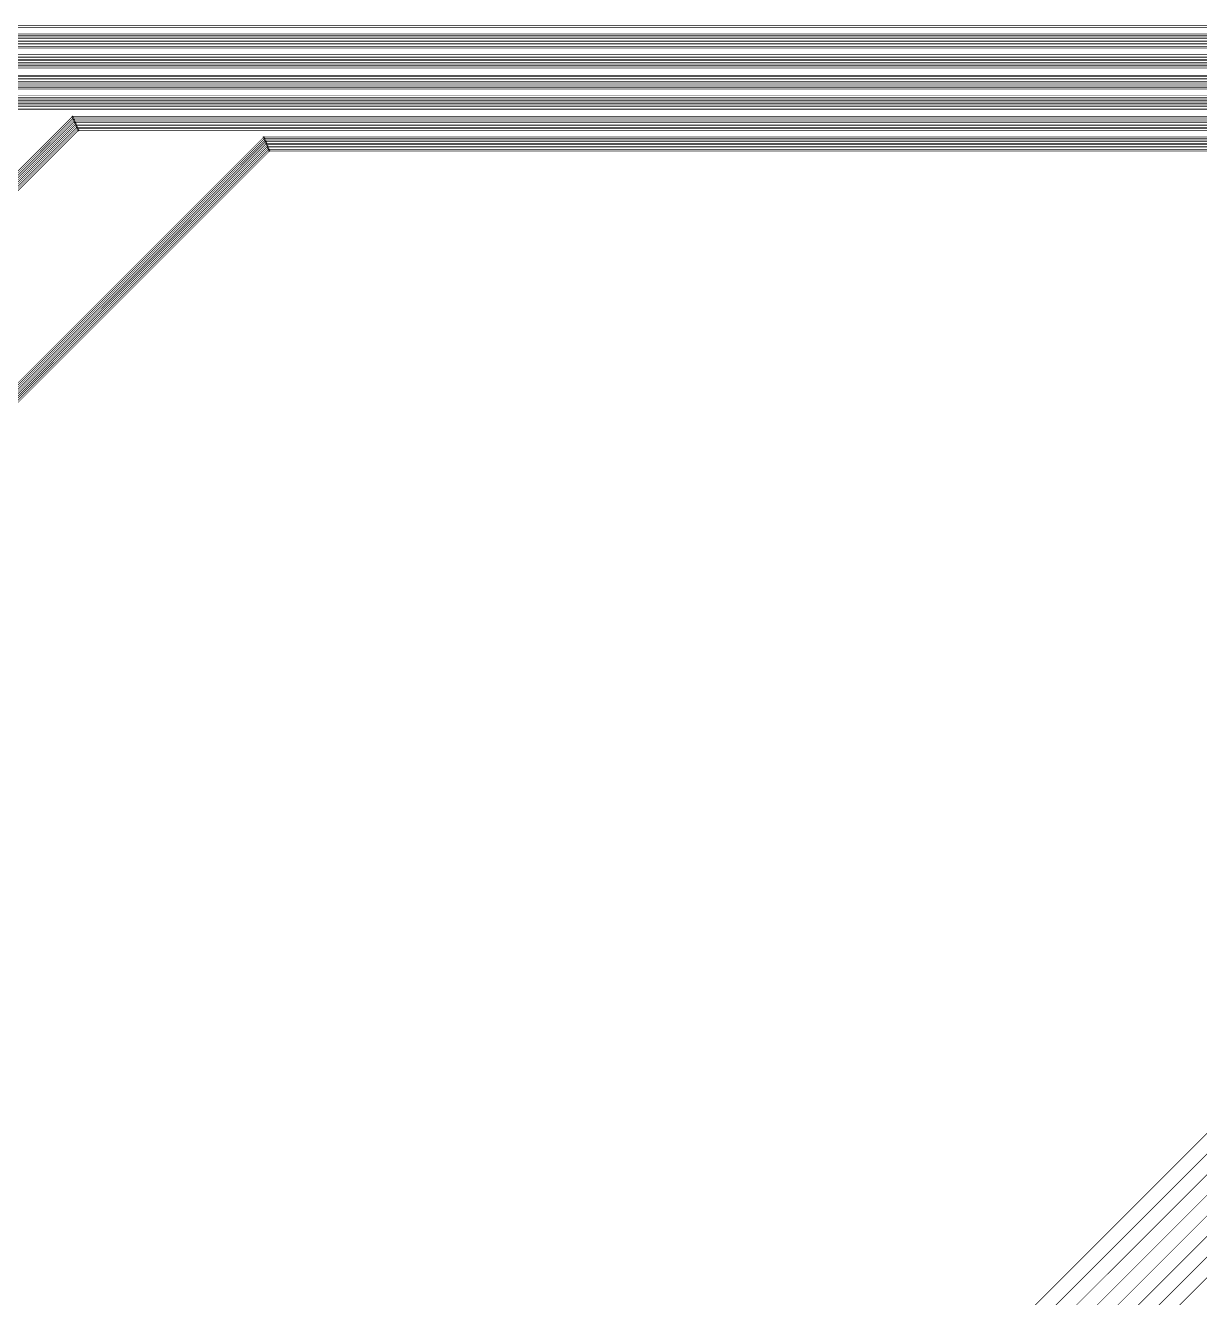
# Model space of a CAD drawing. Extents: x -22715 to 22715, y -22715 to 22715.
# Drawn here: x -11437 to -5741, y -10102 to -3928 of the extents above; entities that cross this region are included whole.
import ezdxf

# ---------------------------------------------------------------- set-up
doc = ezdxf.new("R2010")
doc.units = 0
doc.layers.add('L0D0_0', color=2, linetype='CONTINUOUS')

msp = doc.modelspace()

# ---------------------------------------------------------------- linework, layer by layer
at = {"layer": 'L0D0_0', "const_width": 3}
for points in [[(-21730, -3930), (-230, -3930)], [(-21537.5, -3937.5), (-137.5, -3937.5)], [(-14700.5, -3970), (-970, -3970)], [(-14697.4, -3977.5), (-877.5, -3977.5)], [(-14694.2, -3985), (-785, -3985)], [(-14691.1, -3992.5), (-692.5, -3992.5)], [(-14688, -4000), (-600, -4000)], [(-14684.9, -4007.5), (-507.5, -4007.5)], [(-14681.8, -4015), (-415, -4015)], [(-14678.7, -4022.5), (-322.5, -4022.5)], [(-14675.6, -4030), (-230, -4030)], [(-14672.5, -4037.5), (-137.5, -4037.5)], [(-13890.5, -4070), (-970, -4070)], [(-13887.4, -4077.5), (-877.5, -4077.5)], [(-13884.2, -4085), (-785, -4085)], [(-13881.1, -4092.5), (-692.5, -4092.5)], [(-13878, -4100), (-600, -4100)], [(-13874.9, -4107.5), (-507.5, -4107.5)], [(-13871.8, -4115), (-415, -4115)], [(-13868.7, -4122.5), (-322.5, -4122.5)], [(-13865.6, -4130), (-230, -4130)], [(-13862.5, -4137.5), (-137.5, -4137.5)], [(-13005.5, -4170), (-970, -4170)], [(-13002.4, -4177.5), (-877.5, -4177.5)], [(-12999.3, -4185), (-785, -4185)], [(-12996.1, -4192.5), (-692.5, -4192.5)], [(-12993, -4200), (-600, -4200)], [(-12989.9, -4207.5), (-507.5, -4207.5)], [(-12986.8, -4215), (-415, -4215)], [(-12983.7, -4222.5), (-322.5, -4222.5)], [(-12980.6, -4230), (-230, -4230)], [(-12977.5, -4237.5), (-137.5, -4237.5)], [(-12165.5, -4270), (-970, -4270)], [(-12162.4, -4277.5), (-877.5, -4277.5)], [(-12159.3, -4285), (-785, -4285)], [(-12156.1, -4292.5), (-692.5, -4292.5)], [(-12153, -4300), (-600, -4300)], [(-12149.9, -4307.5), (-507.5, -4307.5)], [(-12146.8, -4315), (-415, -4315)], [(-12143.7, -4322.5), (-322.5, -4322.5)], [(-19527.4, -12700), (-11204.9, -4377.5)], [(-19338, -12500), (-11208, -4370)], [(-12140.6, -4330), (-230, -4330)], [(-12137.5, -4337.5), (-137.5, -4337.5)], [(-11208, -4370), (-970, -4370)], [(-11204.9, -4377.5), (-877.5, -4377.5)], [(-21042.5, -14300), (-11180, -4437.5)], [(-20853.1, -14100), (-11183.1, -4430)], [(-20663.7, -13900), (-11186.2, -4422.5)], [(-20474.3, -13700), (-11189.3, -4415)], [(-20284.9, -13500), (-11192.4, -4407.5)], [(-20095.5, -13300), (-11195.5, -4400)], [(-19906.1, -13100), (-11198.6, -4392.5)], [(-19716.7, -12900), (-11201.7, -4385)], [(-11201.7, -4385), (-785, -4385)], [(-11198.6, -4392.5), (-692.5, -4392.5)], [(-11195.5, -4400), (-600, -4400)], [(-11192.4, -4407.5), (-507.5, -4407.5)], [(-11189.3, -4415), (-415, -4415)], [(-11186.2, -4422.5), (-322.5, -4422.5)], [(-11183.1, -4430), (-230, -4430)], [(-11180, -4437.5), (-137.5, -4437.5)], [(-21257.4, -15500), (-10264.9, -4507.5)], [(-21068, -15300), (-10268, -4500)], [(-20878.6, -15100), (-10271.1, -4492.5)], [(-20689.3, -14900), (-10274.2, -4485)], [(-20499.9, -14700), (-10277.4, -4477.5)], [(-20310.5, -14500), (-10280.5, -4470)], [(-10280.5, -4470), (-970, -4470)], [(-10277.4, -4477.5), (-877.5, -4477.5)], [(-10274.2, -4485), (-785, -4485)], [(-10271.1, -4492.5), (-692.5, -4492.5)], [(-10268, -4500), (-600, -4500)], [(-10264.9, -4507.5), (-507.5, -4507.5)], [(-21825.6, -16100), (-10255.6, -4530)], [(-21690, -15975), (-10252.5, -4537.5)], [(-21636.2, -15900), (-10258.7, -4522.5)], [(-21446.8, -15700), (-10261.8, -4515)], [(-13215, -17515), (-250, -4550)], [(-13215, -17415), (-350, -4550)], [(-13215, -17315), (-450, -4550)], [(-13215, -17215), (-550, -4550)], [(-13215, -17115), (-650, -4550)], [(-13215, -17015), (-750, -4550)], [(-13215, -16915), (-850, -4550)], [(-13215, -16815), (-950, -4550)], [(-10261.8, -4515), (-415, -4515)], [(-10258.7, -4522.5), (-322.5, -4522.5)], [(-10255.6, -4530), (-230, -4530)], [(-10252.5, -4537.5), (-137.5, -4537.5)]]:
    msp.add_lwpolyline(points, dxfattribs=at)
at = {"layer": 'L0D0_0'}
for points in [[(-11208, -4371.7), (-11209.4, -4370.8), (-11209.4, -4369.2), (-11208, -4368.3), (-11206.5, -4369.2), (-11206.5, -4370.8)], [(-11208, -4371.7), (-11209.4, -4370.8), (-11209.4, -4369.2), (-11208, -4368.3), (-11206.5, -4369.2), (-11206.5, -4370.8)], [(-11204.9, -4379.2), (-11206.3, -4378.3), (-11206.3, -4376.7), (-11204.9, -4375.8), (-11203.4, -4376.7), (-11203.4, -4378.3)], [(-11204.9, -4379.2), (-11206.3, -4378.3), (-11206.3, -4376.7), (-11204.9, -4375.8), (-11203.4, -4376.7), (-11203.4, -4378.3)], [(-11201.7, -4386.7), (-11203.2, -4385.8), (-11203.2, -4384.2), (-11201.7, -4383.3), (-11200.3, -4384.2), (-11200.3, -4385.8)], [(-11201.7, -4386.7), (-11203.2, -4385.8), (-11203.2, -4384.2), (-11201.7, -4383.3), (-11200.3, -4384.2), (-11200.3, -4385.8)], [(-11198.6, -4394.2), (-11200.1, -4393.3), (-11200.1, -4391.7), (-11198.6, -4390.8), (-11197.2, -4391.7), (-11197.2, -4393.3)], [(-11198.6, -4394.2), (-11200.1, -4393.3), (-11200.1, -4391.7), (-11198.6, -4390.8), (-11197.2, -4391.7), (-11197.2, -4393.3)], [(-11195.5, -4401.7), (-11197, -4400.8), (-11197, -4399.2), (-11195.5, -4398.3), (-11194.1, -4399.2), (-11194.1, -4400.8)], [(-11195.5, -4401.7), (-11197, -4400.8), (-11197, -4399.2), (-11195.5, -4398.3), (-11194.1, -4399.2), (-11194.1, -4400.8)], [(-11192.4, -4409.2), (-11193.9, -4408.3), (-11193.9, -4406.7), (-11192.4, -4405.8), (-11191, -4406.7), (-11191, -4408.3)], [(-11192.4, -4409.2), (-11193.9, -4408.3), (-11193.9, -4406.7), (-11192.4, -4405.8), (-11191, -4406.7), (-11191, -4408.3)], [(-11189.3, -4416.7), (-11190.8, -4415.8), (-11190.8, -4414.2), (-11189.3, -4413.3), (-11187.9, -4414.2), (-11187.9, -4415.8)], [(-11189.3, -4416.7), (-11190.8, -4415.8), (-11190.8, -4414.2), (-11189.3, -4413.3), (-11187.9, -4414.2), (-11187.9, -4415.8)], [(-11186.2, -4424.2), (-11187.7, -4423.3), (-11187.7, -4421.7), (-11186.2, -4420.8), (-11184.8, -4421.7), (-11184.8, -4423.3)], [(-11186.2, -4424.2), (-11187.7, -4423.3), (-11187.7, -4421.7), (-11186.2, -4420.8), (-11184.8, -4421.7), (-11184.8, -4423.3)], [(-11183.1, -4431.7), (-11184.6, -4430.8), (-11184.6, -4429.2), (-11183.1, -4428.3), (-11181.7, -4429.2), (-11181.7, -4430.8)], [(-11183.1, -4431.7), (-11184.6, -4430.8), (-11184.6, -4429.2), (-11183.1, -4428.3), (-11181.7, -4429.2), (-11181.7, -4430.8)], [(-11180, -4439.2), (-11181.5, -4438.3), (-11181.5, -4436.7), (-11180, -4435.8), (-11178.6, -4436.7), (-11178.6, -4438.3)], [(-11180, -4439.2), (-11181.5, -4438.3), (-11181.5, -4436.7), (-11180, -4435.8), (-11178.6, -4436.7), (-11178.6, -4438.3)], [(-10280.5, -4471.7), (-10281.9, -4470.8), (-10281.9, -4469.2), (-10280.5, -4468.3), (-10279, -4469.2), (-10279, -4470.8)], [(-10280.5, -4471.7), (-10281.9, -4470.8), (-10281.9, -4469.2), (-10280.5, -4468.3), (-10279, -4469.2), (-10279, -4470.8)], [(-10277.4, -4479.2), (-10278.8, -4478.3), (-10278.8, -4476.7), (-10277.4, -4475.8), (-10275.9, -4476.7), (-10275.9, -4478.3)], [(-10277.4, -4479.2), (-10278.8, -4478.3), (-10278.8, -4476.7), (-10277.4, -4475.8), (-10275.9, -4476.7), (-10275.9, -4478.3)], [(-10274.2, -4486.7), (-10275.7, -4485.8), (-10275.7, -4484.2), (-10274.2, -4483.3), (-10272.8, -4484.2), (-10272.8, -4485.8)], [(-10274.2, -4486.7), (-10275.7, -4485.8), (-10275.7, -4484.2), (-10274.2, -4483.3), (-10272.8, -4484.2), (-10272.8, -4485.8)], [(-10271.1, -4494.2), (-10272.6, -4493.3), (-10272.6, -4491.7), (-10271.1, -4490.8), (-10269.7, -4491.7), (-10269.7, -4493.3)], [(-10271.1, -4494.2), (-10272.6, -4493.3), (-10272.6, -4491.7), (-10271.1, -4490.8), (-10269.7, -4491.7), (-10269.7, -4493.3)], [(-10268, -4501.7), (-10269.5, -4500.8), (-10269.5, -4499.2), (-10268, -4498.3), (-10266.6, -4499.2), (-10266.6, -4500.8)], [(-10268, -4501.7), (-10269.5, -4500.8), (-10269.5, -4499.2), (-10268, -4498.3), (-10266.6, -4499.2), (-10266.6, -4500.8)], [(-10264.9, -4509.2), (-10266.4, -4508.3), (-10266.4, -4506.7), (-10264.9, -4505.8), (-10263.5, -4506.7), (-10263.5, -4508.3)], [(-10264.9, -4509.2), (-10266.4, -4508.3), (-10266.4, -4506.7), (-10264.9, -4505.8), (-10263.5, -4506.7), (-10263.5, -4508.3)], [(-10261.8, -4516.7), (-10263.3, -4515.8), (-10263.3, -4514.2), (-10261.8, -4513.3), (-10260.4, -4514.2), (-10260.4, -4515.8)], [(-10261.8, -4516.7), (-10263.3, -4515.8), (-10263.3, -4514.2), (-10261.8, -4513.3), (-10260.4, -4514.2), (-10260.4, -4515.8)], [(-10258.7, -4524.2), (-10260.2, -4523.3), (-10260.2, -4521.7), (-10258.7, -4520.8), (-10257.3, -4521.7), (-10257.3, -4523.3)], [(-10258.7, -4524.2), (-10260.2, -4523.3), (-10260.2, -4521.7), (-10258.7, -4520.8), (-10257.3, -4521.7), (-10257.3, -4523.3)], [(-10255.6, -4531.7), (-10257.1, -4530.8), (-10257.1, -4529.2), (-10255.6, -4528.3), (-10254.2, -4529.2), (-10254.2, -4530.8)], [(-10255.6, -4531.7), (-10257.1, -4530.8), (-10257.1, -4529.2), (-10255.6, -4528.3), (-10254.2, -4529.2), (-10254.2, -4530.8)], [(-10252.5, -4539.2), (-10254, -4538.3), (-10254, -4536.7), (-10252.5, -4535.8), (-10251.1, -4536.7), (-10251.1, -4538.3)], [(-10252.5, -4539.2), (-10254, -4538.3), (-10254, -4536.7), (-10252.5, -4535.8), (-10251.1, -4536.7), (-10251.1, -4538.3)]]:
    msp.add_lwpolyline(points, close=True, dxfattribs=at)

doc.saveas('drawing.dxf')
